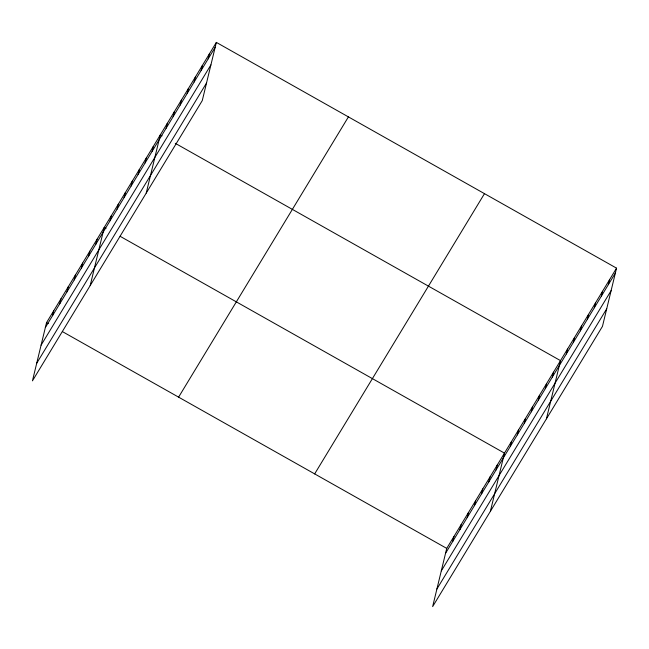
<?xml version="1.0" encoding="UTF-8"?>
<svg xmlns="http://www.w3.org/2000/svg" width="649" height="649" viewBox="0 0 649 649"><rect width="100%" height="100%" fill="white"/><g stroke="black" fill="none" stroke-linecap="round" stroke-linejoin="round"><path stroke-width="0.97" d="M216.352 42.396L46.533 322.642L32.45 380.849L202.269 100.603L216.352 42.396L616.55 268.151L602.467 326.358L432.648 606.604L446.731 548.397L616.55 268.151M52.561 315.649L53.745 310.733M59.781 303.74L60.965 298.824M66.993 291.823L68.186 286.915M74.213 279.914L75.398 275.006M81.433 268.005L82.618 263.088M88.645 256.095L89.838 251.179M95.865 244.186L97.05 239.27M90.187 285.568L104.27 227.361L106.03 228.351M110.087 220.709L111.279 215.801M117.096 209.148L118.28 204.24M124.097 197.588L125.289 192.68M131.106 186.028L132.291 181.12M138.107 174.467L139.3 169.559M145.116 162.907L146.301 157.999M152.117 151.347L153.31 146.439M146.228 193.086L160.311 134.878L162.072 135.868M166.128 128.226L167.32 123.318M173.137 116.666L174.321 111.758M180.138 105.106L181.331 100.197M187.147 93.545L188.332 88.637M194.148 81.985L195.341 77.077M201.158 70.425L202.342 65.517M208.159 58.864L209.351 53.956M452.759 541.404L453.943 536.488M459.971 529.495L461.163 524.579M467.191 517.586L468.383 512.669M474.411 505.668L475.595 500.76M481.623 493.759L482.815 488.851M488.843 481.85L490.036 476.934M496.063 469.941L497.248 465.025M490.384 511.323L504.468 453.116L120.122 236.301M510.284 446.471L511.469 441.555M517.285 434.911L518.478 429.995M524.295 423.351L525.479 418.435M531.296 411.791L532.488 406.874M538.305 400.23L539.489 395.314M545.306 388.67L546.499 383.754M552.315 377.101L553.5 372.193M546.426 418.84L560.509 360.633L175.279 143.315M566.326 353.981L567.51 349.073M573.327 342.421L574.519 337.512M580.336 330.86L581.52 325.952M587.337 319.3L588.529 314.392M594.346 307.74L595.531 302.832M601.347 296.179L602.54 291.271M608.356 284.619L609.541 279.711M45.341 327.558L215.168 47.304M41.09 345.146L210.909 64.892M36.701 363.262L206.528 83.015M178.597 397.147L348.416 116.893M314.66 473.9L484.487 193.645M445.539 553.313L615.357 273.059M441.288 570.901L611.107 290.647M436.899 589.024L606.726 308.77M46.533 322.642L48.294 323.64M62.377 331.582L446.731 548.397"/></g></svg>
